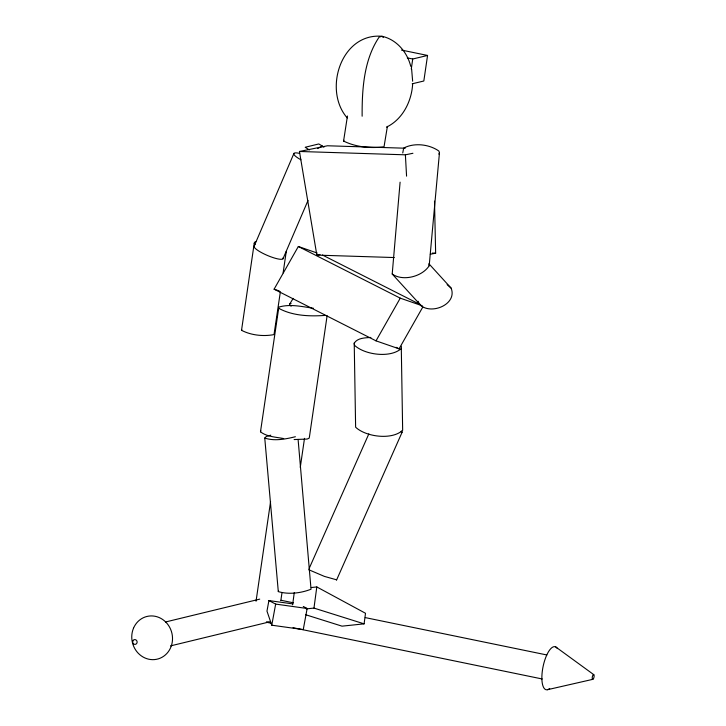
<?xml version="1.0" encoding="UTF-8"?>
<svg xmlns="http://www.w3.org/2000/svg" width="726" height="726" viewBox="0 0 726 726"><rect width="100%" height="100%" fill="white"/><g stroke="black" fill="none" stroke-linecap="round" stroke-linejoin="round"><path stroke-width="1.09" d="M308.704 569.71L324.413 576.399L336.574 579.82M336.555 580.065L402.177 432.079L401.26 431.235M412.658 83.907C411.687 101.295 402.603 119.454 386.495 127.123M400.099 182.172L392.203 274.011L421.252 305.837C432.76 314.612 457.444 303.731 451.109 288.104L428.903 263.756L429.184 265.761C422.242 276.624 402.866 281.688 392.203 274.011M402.758 152.977L403.656 148.104C414.201 142.487 429.148 144.22 438.831 151.008L439.475 152.614L429.184 265.761M292.623 604.84L294.266 592.597M306.236 608.896L313.968 608.089L316.808 586.944L311.282 587.525M305.746 614.759L342.01 626.157L364.098 623.852L365.514 613.279L316.808 586.944M280.372 291.752L274.011 334.595C263.447 336.637 251.069 335.321 241.531 330.303L254.227 243.31L254.481 242.302L255.815 241.667M283.122 272.903L286.198 251.84L285.935 252.839M283.703 438.568C275.907 437.07 266.941 436.834 260.48 431.825L278.848 307.098C290.037 303.713 302.197 306.662 313.514 308.287M256.042 601.228L270.58 501.593M280.826 600.656L281.969 592.815M300.265 467.444L304.512 438.341M327.108 315.737L309.394 437.17L309.076 438.241L307.098 439.058L294.112 439.557M411.279 69.006L412.731 59.006L427.56 55.448L423.83 81.003L412.186 83.799M387.403 126.369L384.036 146.761C370.732 148.658 355.631 147.042 343.579 141.053L347.455 116.006M292.796 603.905L268.91 600.574L266.968 611.12L271.769 625.195L303.259 629.587L307.143 608.497L303.286 606.473M271.769 625.195L275.653 604.096L268.91 600.574M298.096 439.43L311.037 589.222C301.018 593.142 288.63 594.73 278.303 591.599L264.754 438.05L266.297 436.498L270.771 435.192M278.303 591.599L278.521 590.855M241.531 330.303L241.749 329.586M260.48 431.825L260.806 430.754M438.876 154.112L439.475 152.614M343.579 141.053L343.906 140.263M293.939 153.404L254.2 246.05A15.772 3.258 23.2 0 0 268.429 255.879A15.772 3.258 23.2 0 0 283.049 257.884M283.004 258.783L308.005 200.494M309.176 568.431L368.835 433.894M422.759 307.116L399.073 348.834L376.014 340.848L274.101 289.184L298.332 246.495L317.198 253.038M376.014 340.848L400.253 298.159L422.26 305.782M289.647 304.158L293.168 298.395M401.269 346.202L402.658 430.282C391.986 440.31 365.859 436.943 355.622 427.197L354.224 343.117C357.664 337.772 365.178 337.871 370.877 337.454M401.514 348.344C390.851 358.372 364.715 355.005 354.479 345.258L354.224 343.117M317.607 148.567L322.38 146.062L323.932 147.169M295.382 436.734C285.617 439.112 274.41 441.354 264.754 438.05M165.546 621.982L259.726 599.132M170.492 645.904L270.154 621.728M547.486 689.7L592.824 679.336M394.291 257.548L316.845 255.107L299.457 151.48L327.462 145.772L405.217 148.222M299.457 151.48L405.389 154.819L412.922 153.286M316.845 255.107L320.039 254.472M430.309 254.254L435.636 253.192L434.511 201.147M325.139 315.402C309.657 316.545 292.224 315.874 278.521 308.169M432.269 253.084L435.636 253.192M401.215 431.97L402.177 432.079M275.653 604.096L307.143 608.497M401.442 50.058L427.56 55.448M407.295 57.88L412.731 59.006M281.08 600.284L293.259 602.789M365.242 617.599L546.85 654.961M266.469 622.246L270.898 623.153M293.041 627.709L542.204 678.973M313.968 608.089L364.098 623.852M274.101 289.184L279.338 290.999M322.398 254.998L420.281 304.611M298.332 246.495L400.253 298.159M396.042 347.3L399.073 348.834M447.125 284.619L451.109 288.104M322.38 146.062L318.796 143.957L305.192 147.26L309.376 149.955M555.762 646.966L593.741 674.635A2.414 0.844 -78.4 0 1 593.569 678.492A2.414 0.844 -78.4 0 1 592.216 677.803A2.414 0.844 -78.4 0 1 593.741 674.635M383.292 37.525L382.094 36.3C341.256 32.579 322.78 90.051 347.255 117.939M421.252 305.837L418.911 303.286L418.076 301.236M254.227 243.31L255.053 244.598M410.762 66.365C407.322 52.272 396.614 39.531 382.094 36.3L379.181 37.044C363.808 59.713 361.965 89.489 362.138 116.214M411.624 69.106L412.649 81.248M405.389 154.819L406.569 176.146M549.709 688.457A21.961 7.705 -78.4 0 1 542.921 667.385A21.961 7.705 -78.4 0 1 557.414 648.627M268.348 622.1A12.288 11.353 76.4 0 1 266.36 622.064M291.199 306.118A21.961 3.358 8.3 0 1 291.072 303.504M300.918 159.793A15.772 3.258 23.2 0 1 299.62 153.395M133.493 628.226A21.961 20.292 76.4 0 0 154.329 659.607A21.961 20.292 76.4 0 0 168.604 625.54A21.961 20.292 76.4 0 0 133.493 628.226M132.831 640.931A2.414 2.232 76.4 0 0 135.118 644.379A2.414 2.232 76.4 0 0 136.688 640.631A2.414 2.232 76.4 0 0 132.831 640.931"/></g></svg>
